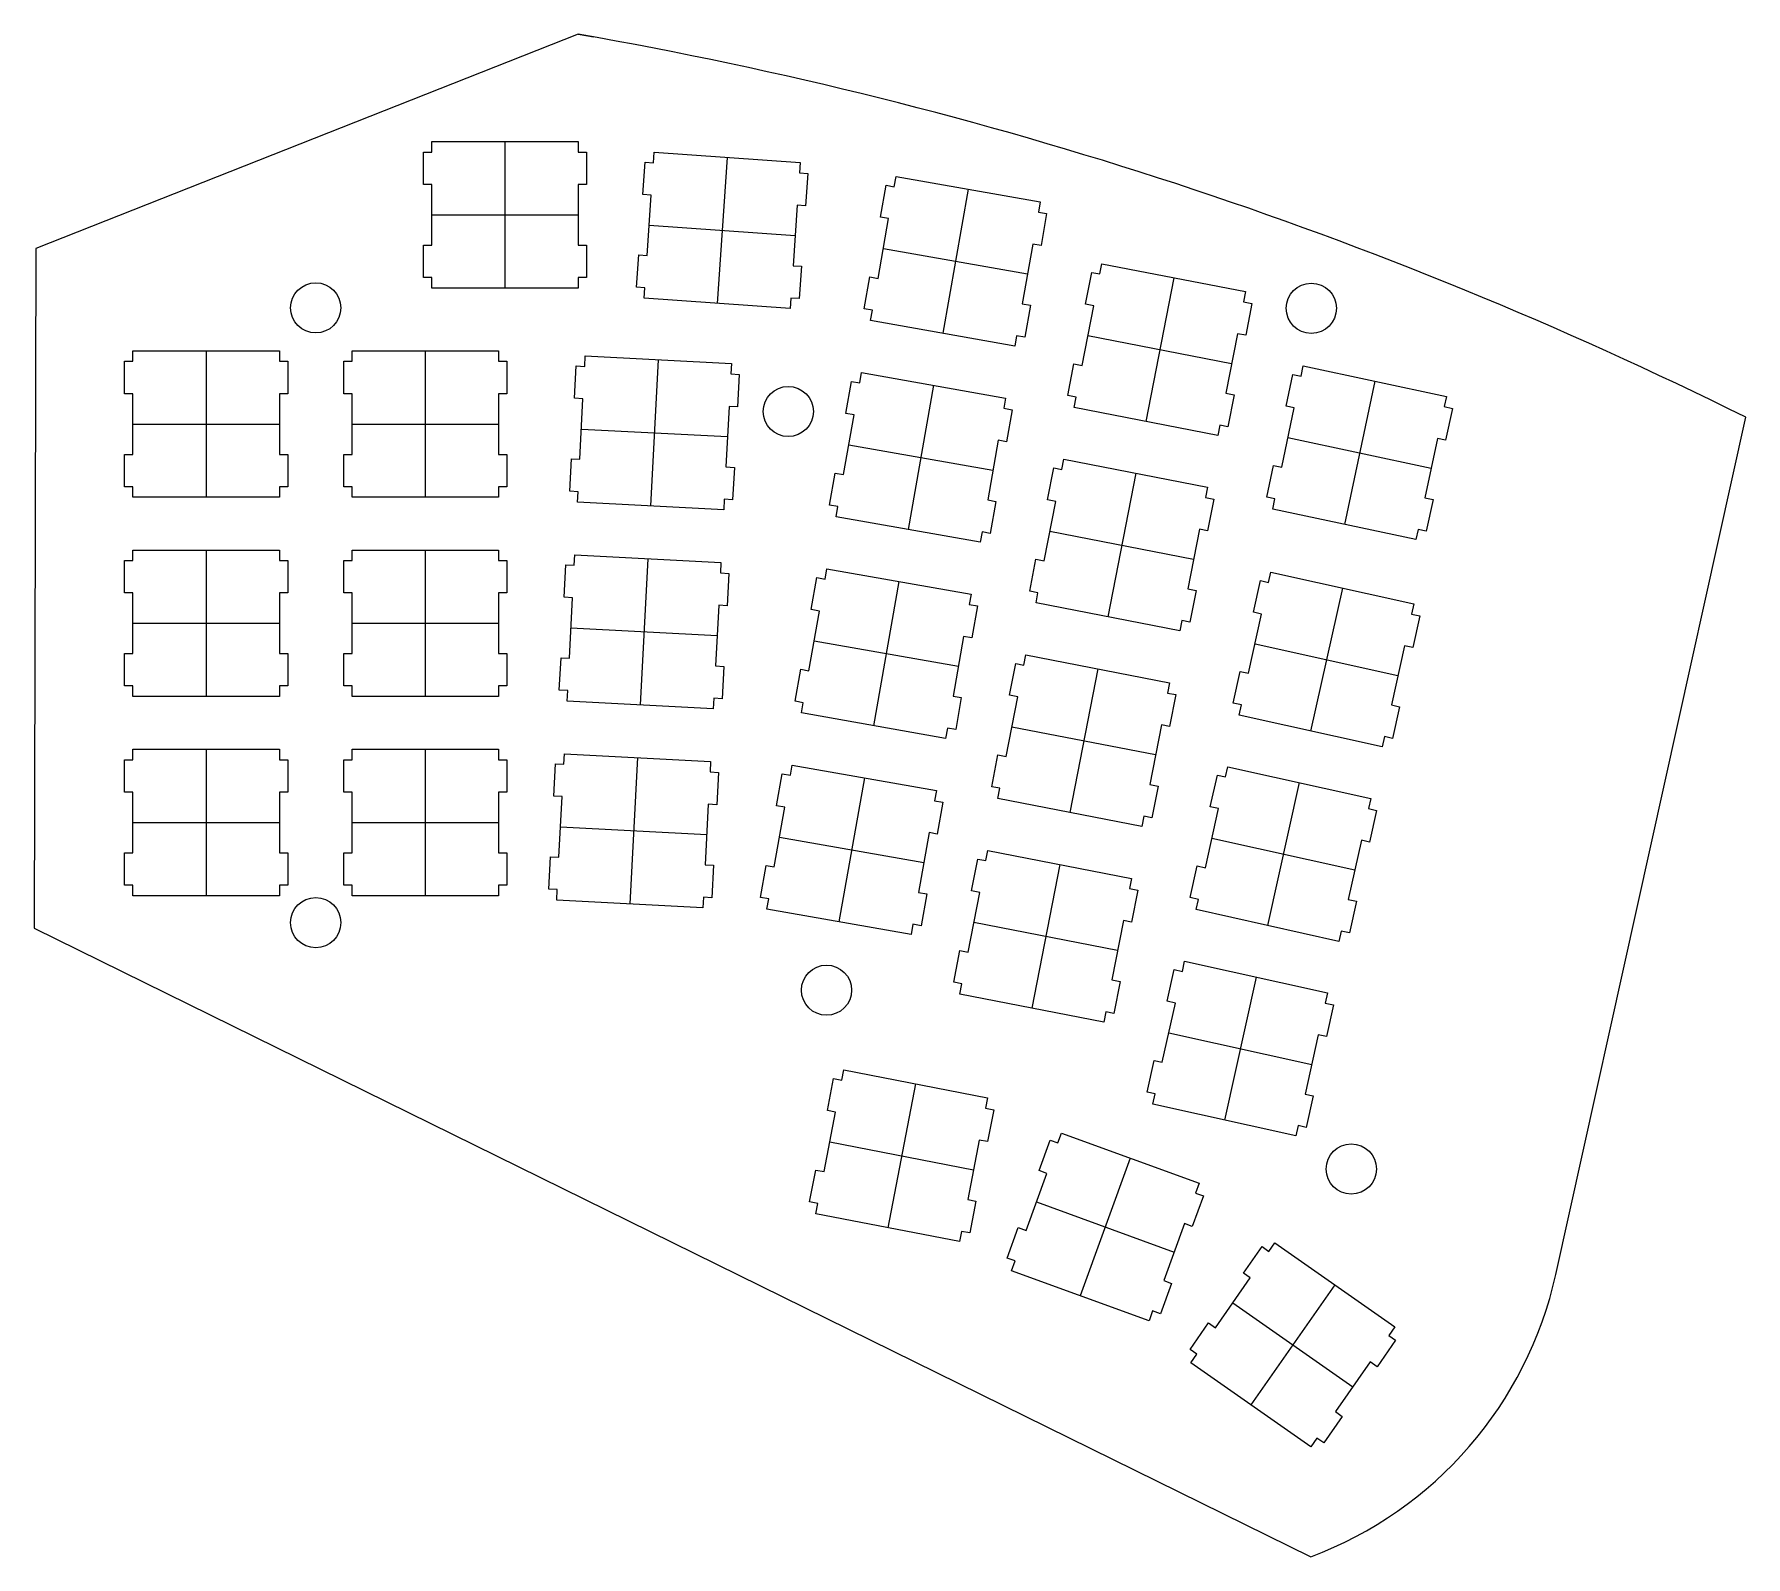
# Model space of a CAD drawing. Header units: millimetres. Extents: x 0 to 164, y 0 to 146.
import ezdxf

# ---------------------------------------------------------------- set-up
doc = ezdxf.new("R2010")
doc.units = ezdxf.units.MM
doc.layers.get('0').update_dxf_attribs({"linetype": 'CONTINUOUS'})

msp = doc.modelspace()

# ---------------------------------------------------------------- linework, layer by layer
for p, q in [((52.1931, 145.66819), (53.64745, 145.41134)), ((45.19345, 135.402), (45.19345, 121.402)), ((66.4524, 133.8975), (65.47555, 119.9315)), ((89.49055, 130.8595), (87.05955, 117.0735)), ((38.1938, 128.402), (52.1931, 128.402)), ((58.98145, 127.403), (72.9477, 126.426)), ((81.3807, 125.1825), (95.1694, 122.7515)), ((109.157, 122.3915), (106.4856, 108.6495)), ((100.9505, 116.856), (114.6925, 114.1845)), ((16.61776, 115.398), (16.61776, 101.399)), ((37.5737, 115.398), (37.5737, 101.399)), ((59.85915, 114.5465), (59.1261, 100.5645)), ((86.18255, 112.1005), (83.75155, 98.3119)), ((128.383, 112.491), (125.4715, 98.797)), ((9.61732, 108.399), (23.6182, 108.399)), ((30.5732, 108.399), (44.5742, 108.399)), ((52.5027, 107.922), (66.4834, 107.1895)), ((78.0734, 106.4225), (91.8614, 103.99)), ((120.08, 107.099), (133.775, 104.1885)), ((105.52255, 103.692), (102.85115, 89.9495)), ((97.315, 98.15615), (111.058, 95.48495)), ((16.61776, 96.3482), (16.61776, 82.3489)), ((37.5737, 96.3482), (37.5737, 82.3489)), ((58.8622, 95.5229), (58.1291, 81.5414)), ((82.87455, 93.33935), (80.44355, 79.5528)), ((125.2775, 92.71245), (122.247, 79.045)), ((9.61732, 89.34855), (23.6182, 89.34855)), ((30.5732, 89.34855), (44.5742, 89.34855)), ((51.50555, 88.89785), (65.4858, 88.16625)), ((74.7647, 87.6605), (88.5534, 85.2295)), ((116.9285, 87.3938), (130.596, 84.36415)), ((101.8874, 84.99195), (99.2166, 71.24945)), ((93.68035, 79.4563), (107.423, 76.7851)), ((16.61776, 77.2982), (16.61776, 63.2989)), ((37.5737, 77.2982), (37.5737, 63.2989)), ((57.86525, 76.49845), (57.1322, 62.5175)), ((79.56655, 74.5781), (77.13555, 60.7908)), ((121.1535, 74.1144), (118.124, 60.44635)), ((9.61732, 70.29855), (23.6182, 70.29855)), ((30.5732, 70.29855), (44.5742, 70.29855)), ((50.50845, 69.87395), (64.48935, 69.14235)), ((71.4574, 68.9012), (85.2447, 66.4704)), ((112.8055, 68.795), (126.473, 65.76555)), ((98.2522, 66.29185), (95.58145, 52.54945)), ((90.04515, 60.7563), (103.788, 58.08505)), ((117.0295, 55.5163), (114.001, 41.84755)), ((108.6825, 50.1971), (122.35, 47.1669)), ((84.46825, 45.29615), (81.7963, 31.55295)), ((76.2605, 39.7598), (90.00315, 37.0885)), ((104.9989, 38.1979), (100.2101, 25.0424)), ((96.02735, 34.0135), (109.1825, 29.2268)), ((124.5595, 26.0883), (116.53, 14.6203)), ((114.8095, 24.3699), (126.277, 16.3394))]:
    msp.add_line(p, q)
msp.add_lwpolyline([(0.31657, 125.18302), (0.173, 60.20787), (122.264, 0.08819, 0.253577543), (145.69573, 27.08636), (163.86046, 109.0442, 0.072081552), (52.1931, 145.66819)], format="xyb", close=True)
for points in [[(38.1938, 135.402), (52.1931, 135.402), (52.1931, 134.401), (52.9939, 134.401), (52.9939, 131.302), (52.1931, 131.302), (52.1931, 125.502), (52.9939, 125.502), (52.9939, 122.402), (52.1931, 122.402), (52.1931, 121.402), (38.1938, 121.402), (38.1938, 122.402), (37.393, 122.402), (37.393, 125.502), (38.1938, 125.502), (38.1938, 131.302), (37.393, 131.302), (37.393, 134.401), (38.1938, 134.401)], [(73.3266, 120.385), (72.529, 120.44), (72.4588, 119.443), (58.4923, 120.42), (58.5625, 121.418), (57.7645, 121.473), (57.9808, 124.567), (58.7788, 124.51), (59.1841, 130.296), (58.3861, 130.351), (58.601, 133.444), (59.4004, 133.387), (59.4692, 134.386), (73.4356, 133.409), (73.3654, 132.412), (74.1634, 132.357), (73.9482, 129.263), (73.1502, 129.319), (72.7452, 123.533), (73.5432, 123.478)], [(95.4525, 119.757), (94.9152, 116.703), (94.1268, 116.842), (93.9532, 115.857), (80.1659, 118.29), (80.3395, 119.273), (79.5514, 119.412), (80.0901, 122.466), (80.8771, 122.327), (81.8843, 128.038), (81.0976, 128.177), (81.6363, 131.229), (82.4234, 131.092), (82.5969, 132.075), (96.3842, 129.644), (96.2106, 128.659), (96.9987, 128.522), (96.4614, 125.469), (95.673, 125.607), (94.6658, 119.896)], [(99.6142, 109.986), (99.8058, 110.967), (99.0205, 111.119), (99.6114, 114.162), (100.397, 114.009), (101.504, 119.703), (100.718, 119.856), (101.309, 122.899), (102.095, 122.747), (102.286, 123.727), (116.028, 121.056), (115.838, 120.075), (116.623, 119.923), (116.032, 116.88), (115.245, 117.031), (114.14, 111.338), (114.924, 111.186), (114.333, 108.143), (113.548, 108.296), (113.357, 107.313)], [(9.61732, 102.399), (8.81807, 102.399), (8.81807, 105.499), (9.61732, 105.499), (9.61732, 111.299), (8.81807, 111.299), (8.81807, 114.399), (9.61732, 114.399), (9.61732, 115.398), (23.6182, 115.398), (23.6182, 114.399), (24.4189, 114.399), (24.4189, 111.299), (23.6182, 111.299), (23.6182, 105.499), (24.4189, 105.499), (24.4189, 102.399), (23.6182, 102.399), (23.6182, 101.399), (9.61732, 101.399)], [(44.5742, 102.399), (44.5742, 101.399), (30.5732, 101.399), (30.5732, 102.399), (29.7739, 102.399), (29.7739, 105.499), (30.5732, 105.499), (30.5732, 111.299), (29.7739, 111.299), (29.7739, 114.399), (30.5732, 114.399), (30.5732, 115.398), (44.5742, 115.398), (44.5742, 114.399), (45.3732, 114.399), (45.3732, 111.299), (44.5742, 111.299), (44.5742, 105.499), (45.3732, 105.499), (45.3732, 102.399)], [(67.5968, 113.138), (67.4342, 110.043), (66.6351, 110.086), (66.3317, 104.293), (67.1311, 104.251), (66.9685, 101.156), (66.1691, 101.197), (66.1169, 100.198), (52.1353, 100.931), (52.1892, 101.929), (51.3898, 101.972), (51.5525, 105.067), (52.3505, 105.026), (52.6549, 110.818), (51.8555, 110.86), (52.0181, 113.955), (52.8161, 113.914), (52.8683, 114.913), (66.85, 114.18), (66.7978, 113.181)], [(93.69, 109.761), (93.1527, 106.708), (92.3643, 106.846), (91.3585, 101.134), (92.1452, 100.996), (91.6065, 97.9428), (90.8184, 98.0818), (90.6459, 97.0964), (76.8572, 99.5274), (77.0322, 100.513), (76.2441, 100.652), (76.7814, 103.704), (77.5698, 103.566), (78.577, 109.279), (77.7903, 109.416), (78.3276, 112.47), (79.1161, 112.331), (79.2882, 113.316), (93.0769, 110.885), (92.9033, 109.9)], [(135.23, 111.035), (135.021, 110.059), (135.804, 109.89), (135.159, 106.859), (134.378, 107.025), (133.172, 101.352), (133.954, 101.185), (133.31, 98.1534), (132.527, 98.3202), (132.319, 97.342), (118.624, 100.252), (118.832, 101.231), (118.051, 101.398), (118.695, 104.429), (119.477, 104.262), (120.683, 109.936), (119.9, 110.103), (120.545, 113.134), (121.328, 112.968), (121.536, 113.947)], [(97.8683, 101.003), (97.0827, 101.156), (97.6753, 104.199), (98.4596, 104.048), (98.6511, 105.027), (112.394, 102.357), (112.203, 101.375), (112.988, 101.223), (112.397, 98.1798), (111.611, 98.3312), (110.505, 92.6387), (111.29, 92.4856), (110.699, 89.4429), (109.912, 89.596), (109.722, 88.6135), (95.9803, 91.2855), (96.1704, 92.2666), (95.3851, 92.4197), (95.9764, 95.4624), (96.7617, 95.3093)], [(8.81807, 86.4485), (9.61732, 86.4485), (9.61732, 92.2486), (8.81807, 92.2486), (8.81807, 95.3491), (9.61732, 95.3491), (9.61732, 96.3482), (23.6182, 96.3482), (23.6182, 95.3491), (24.4189, 95.3491), (24.4189, 92.2486), (23.6182, 92.2486), (23.6182, 86.4485), (24.4189, 86.4485), (24.4189, 83.3494), (23.6182, 83.3494), (23.6182, 82.3489), (9.61732, 82.3489), (9.61732, 83.3494), (8.81807, 83.3494)], [(29.7739, 83.3494), (29.7739, 86.4485), (30.5732, 86.4485), (30.5732, 92.2486), (29.7739, 92.2486), (29.7739, 95.3491), (30.5732, 95.3491), (30.5732, 96.3482), (44.5742, 96.3482), (44.5742, 95.3491), (45.3732, 95.3491), (45.3732, 92.2486), (44.5742, 92.2486), (44.5742, 86.4485), (45.3732, 86.4485), (45.3732, 83.3494), (44.5742, 83.3494), (44.5742, 82.3489), (30.5732, 82.3489), (30.5732, 83.3494)], [(51.3539, 86.0019), (51.6572, 91.7938), (50.8593, 91.8365), (51.0205, 94.9318), (51.8199, 94.8902), (51.8721, 95.8896), (65.8523, 95.1562), (65.8012, 94.1571), (66.5992, 94.1158), (66.4365, 91.0195), (65.6375, 91.0622), (65.3341, 85.2703), (66.1335, 85.2276), (65.9723, 82.1323), (65.1729, 82.1739), (65.1192, 81.1749), (51.139, 81.9079), (51.1912, 82.907), (50.3922, 82.9483), (50.5548, 86.0432)], [(87.3372, 78.3375), (73.5499, 80.7681), (73.7235, 81.7534), (72.9354, 81.8914), (73.4741, 84.9436), (74.2611, 84.8046), (75.2683, 90.5164), (74.4816, 90.6558), (75.0203, 93.7094), (75.8074, 93.5701), (75.9809, 94.5554), (89.7682, 92.1233), (89.5946, 91.1394), (90.3827, 91.0001), (89.8454, 87.9464), (89.057, 88.0854), (88.0498, 82.3736), (88.8365, 82.2343), (88.2992, 79.1834), (87.5111, 79.3214)], [(130.079, 78.3332), (129.297, 78.5054), (129.082, 77.53), (115.412, 80.56), (115.63, 81.5358), (114.849, 81.7093), (115.52, 84.7355), (116.301, 84.5633), (117.556, 90.2243), (116.775, 90.3993), (117.446, 93.4254), (118.227, 93.2519), (118.444, 94.2276), (132.111, 91.1973), (131.895, 90.2215), (132.676, 90.0493), (132.005, 87.0218), (131.224, 87.1954), (129.968, 81.5329), (130.75, 81.3594)], [(107.976, 79.6315), (106.87, 73.9387), (107.655, 73.7856), (107.064, 70.7429), (106.277, 70.896), (106.088, 69.9135), (92.3452, 72.5854), (92.5354, 73.5665), (91.7497, 73.7196), (92.3424, 76.7623), (93.1263, 76.6092), (94.2344, 82.3034), (93.4491, 82.4562), (94.04, 85.4989), (94.8242, 85.3475), (95.0158, 86.3272), (108.759, 83.6567), (108.567, 82.6752), (109.353, 82.5225), (108.762, 79.4798)], [(24.4189, 67.3985), (24.4189, 64.2994), (23.6182, 64.2994), (23.6182, 63.2989), (9.61732, 63.2989), (9.61732, 64.2994), (8.81807, 64.2994), (8.81807, 67.3985), (9.61732, 67.3985), (9.61732, 73.1986), (8.81807, 73.1986), (8.81807, 76.2991), (9.61732, 76.2991), (9.61732, 77.2982), (23.6182, 77.2982), (23.6182, 76.2991), (24.4189, 76.2991), (24.4189, 73.1986), (23.6182, 73.1986), (23.6182, 67.3985)], [(45.3732, 73.1986), (44.5742, 73.1986), (44.5742, 67.3985), (45.3732, 67.3985), (45.3732, 64.2994), (44.5742, 64.2994), (44.5742, 63.2989), (30.5732, 63.2989), (30.5732, 64.2994), (29.7739, 64.2994), (29.7739, 67.3985), (30.5732, 67.3985), (30.5732, 73.1986), (29.7739, 73.1986), (29.7739, 76.2991), (30.5732, 76.2991), (30.5732, 77.2982), (44.5742, 77.2982), (44.5742, 76.2991), (45.3732, 76.2991)], [(50.0242, 75.9079), (50.8233, 75.8652), (50.8744, 76.8643), (64.8561, 76.1326), (64.8035, 75.1336), (65.6029, 75.0919), (65.4403, 71.9956), (64.6409, 72.0383), (64.3378, 66.2464), (65.1372, 66.2037), (64.9746, 63.1074), (64.1752, 63.15), (64.123, 62.151), (50.1414, 62.884), (50.195, 63.8831), (49.3959, 63.9244), (49.5582, 67.0197), (50.3562, 66.978), (50.6607, 72.7699), (49.8616, 72.8116)], [(72.5001, 74.8097), (72.6722, 75.7936), (86.4609, 73.3626), (86.2873, 72.3787), (87.074, 72.2394), (86.5367, 69.1871), (85.7483, 69.3265), (84.7411, 63.6143), (85.5292, 63.4753), (84.9905, 60.4213), (84.2024, 60.5607), (84.0299, 59.5753), (70.2412, 62.0063), (70.4162, 62.9916), (69.6281, 63.1306), (70.1657, 66.1843), (70.9538, 66.0453), (71.961, 71.7571), (71.1743, 71.8965), (71.7116, 74.9487)], [(111.29, 61.9622), (111.507, 62.9377), (110.725, 63.1112), (111.397, 66.1377), (112.178, 65.9638), (113.433, 71.6262), (112.652, 71.7998), (113.323, 74.8273), (114.104, 74.6524), (114.319, 75.6296), (127.988, 72.5992), (127.772, 71.622), (128.553, 71.4498), (127.882, 68.4237), (127.101, 68.5973), (125.845, 62.9338), (126.626, 62.7613), (125.955, 59.7352), (125.174, 59.9073), (124.958, 58.9305)], [(89.8137, 63.7565), (90.4049, 66.7992), (91.1902, 66.6475), (91.3804, 67.6271), (105.124, 64.9566), (104.932, 63.9755), (105.719, 63.8224), (105.126, 60.7797), (104.342, 60.9314), (103.234, 55.2387), (104.02, 55.0855), (103.429, 52.0428), (102.643, 52.1959), (102.453, 51.2135), (88.7099, 53.8854), (88.9014, 54.8665), (88.1144, 55.0196), (88.707, 58.0623), (89.4913, 57.9092), (90.599, 63.6034)], [(110.196, 57.0315), (123.863, 54.0011), (123.649, 53.0243), (124.43, 52.8518), (123.758, 49.8242), (122.978, 49.9981), (121.722, 44.3357), (122.503, 44.1635), (121.833, 41.1357), (121.053, 41.3096), (120.835, 40.3324), (107.167, 43.3627), (107.384, 44.3385), (106.602, 44.5135), (107.273, 47.5382), (108.055, 47.3661), (109.31, 53.0281), (108.529, 53.2021), (109.2, 56.2282), (109.981, 56.0546)], [(88.8587, 31.1988), (88.6672, 30.2176), (74.9254, 32.8883), (75.1156, 33.8708), (74.3313, 34.0224), (74.9212, 37.0664), (75.7079, 36.9136), (76.8131, 42.606), (76.0293, 42.7591), (76.6202, 45.8033), (77.4058, 45.6501), (77.5974, 46.6316), (91.3391, 43.9607), (91.149, 42.9782), (91.9332, 42.8255), (91.3419, 39.7827), (90.5563, 39.9355), (89.45, 34.2415), (90.2353, 34.0899), (89.644, 31.0472)], [(96.2671, 37.0127), (97.3282, 39.926), (98.0793, 39.6515), (98.4208, 40.5917), (111.577, 35.8041), (111.235, 34.8644), (111.986, 34.5901), (110.927, 31.677), (110.174, 31.9512), (108.191, 26.5024), (108.942, 26.2282), (107.883, 23.3136), (107.13, 23.5879), (106.788, 22.6481), (93.6322, 27.4367), (93.9754, 28.3766), (93.2229, 28.6494), (94.2841, 31.5626), (95.0352, 31.2884), (97.0195, 36.7386)], [(110.714, 19.914), (112.492, 22.4524), (113.146, 21.9935), (116.473, 26.7463), (115.819, 27.2052), (117.596, 29.7422), (118.252, 29.2847), (118.825, 30.1032), (130.294, 22.0734), (129.72, 21.2549), (130.376, 20.796), (128.597, 18.2563), (127.941, 18.7151), (124.613, 13.9637), (125.269, 13.5048), (123.493, 10.9664), (122.837, 11.4253), (122.264, 10.6054), (110.796, 18.6352), (111.369, 19.4551)]]:
    msp.add_lwpolyline(points, close=True)
for centre in [(27.0957, 119.50498), (122.31038, 119.46706), (72.28614, 109.59641), (27.0957, 60.72), (75.94884, 54.26093), (126.13184, 37.16482)]:
    msp.add_circle(centre, 2.4)

doc.saveas('drawing.dxf')
